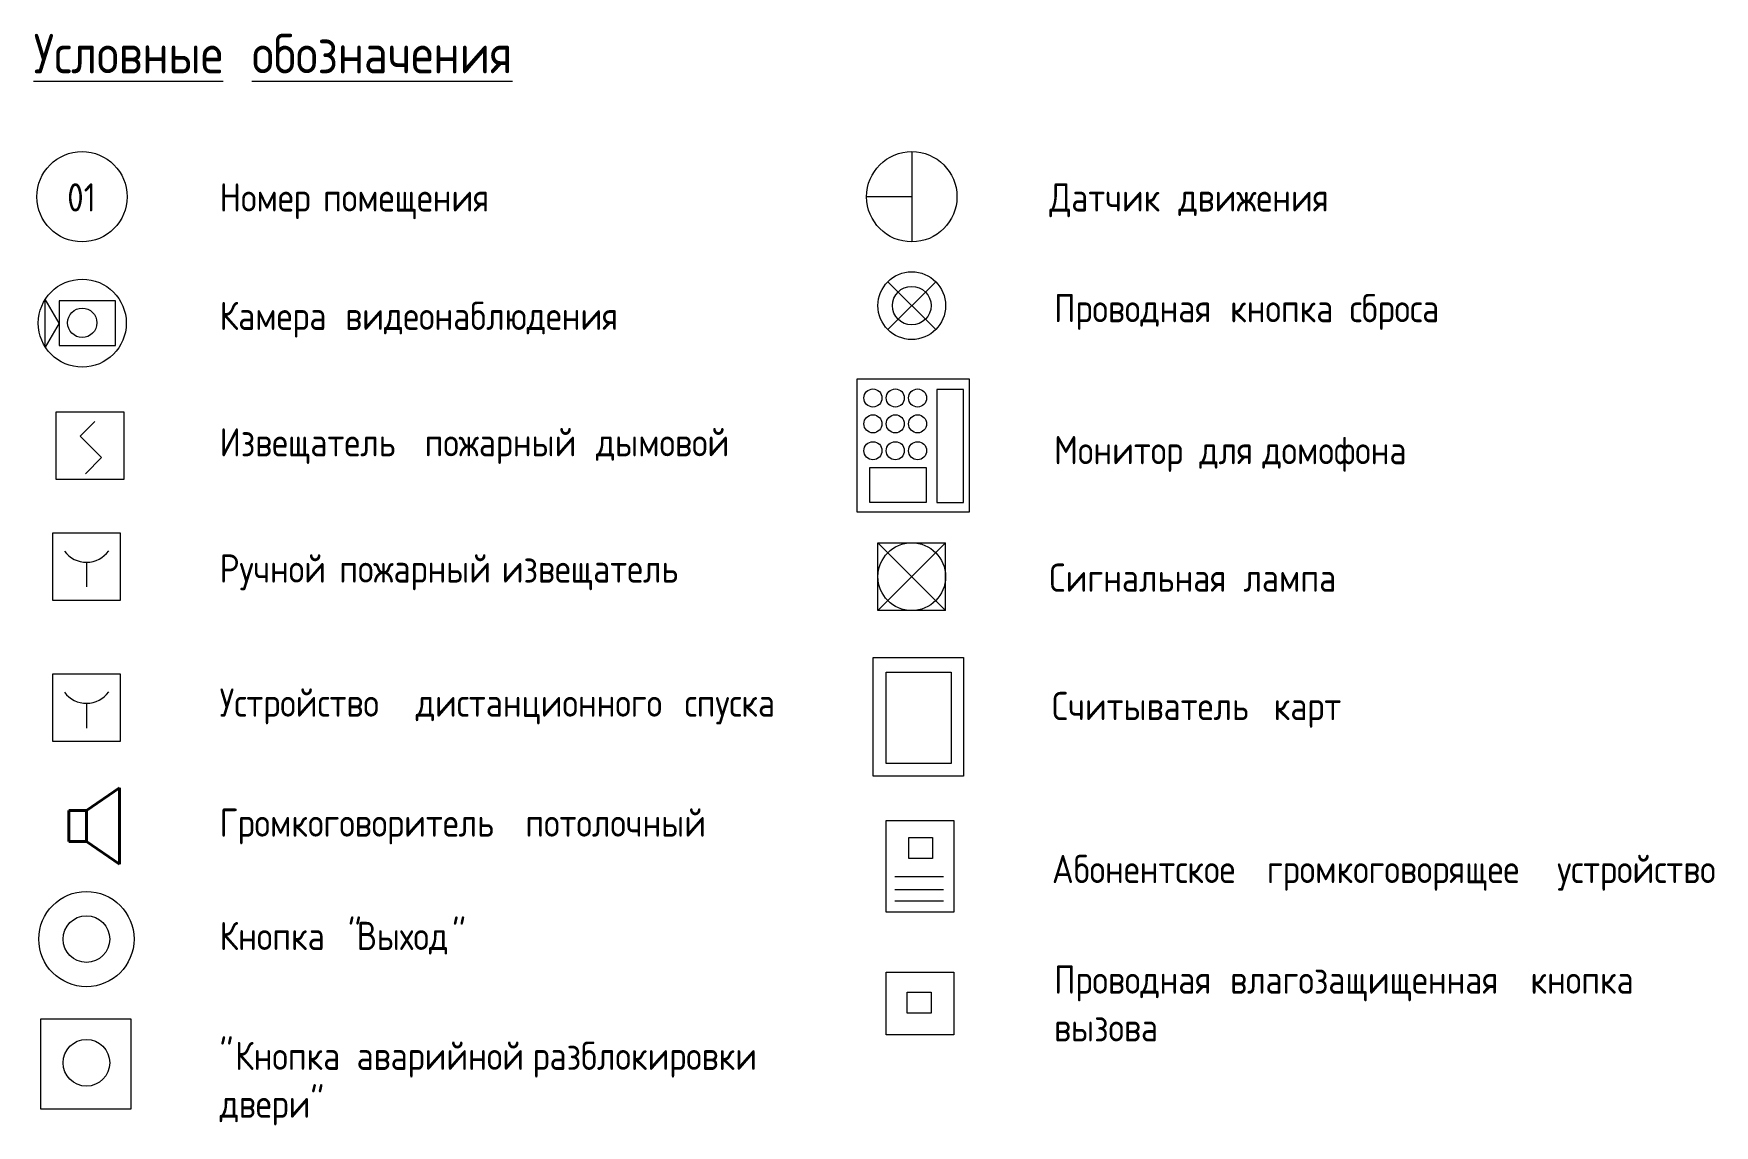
# Model space of a CAD drawing. Header units: millimetres. Extents: x 81610 to 276841, y -8553 to 29000.
# Drawn here: x 129026.5 to 129175.4, y 3093 to 3189.7 of the extents above; entities that cross this region are included whole.
import ezdxf

# ---------------------------------------------------------------- set-up
doc = ezdxf.new("R2010")
doc.units = ezdxf.units.MM
for name, color, linetype, lineweight in [('A-DETL', 7, 'Continuous', 9), ('A-DETL-4', 7, 'Continuous', 40), ('A-DETL-5', 7, 'Continuous', 20), ('G-ANNO-TEXT', 7, 'Continuous', 9)]:
    doc.layers.add(name, color=color, linetype=linetype, lineweight=lineweight)
doc.layers.add('A-DETL-6', color=7, linetype='Continuous', lineweight=9, true_color=0x008040)
doc.styles.add('GOST Common_2', font='GOST_Common.ttf', dxfattribs={"width": 0.9, "height": 3.5})
doc.styles.add('GOST Common_3', font='GOST_Common.ttf', dxfattribs={"width": 0.9, "height": 2.5})

msp = doc.modelspace()

# ---------------------------------------------------------------- linework, layer by layer
at = {"layer": 'A-DETL'}
for p, q in [((129104.29, 3179.27), (129104.29, 3171.27)), ((129104.29, 3175.27), (129100.29, 3175.27)), ((129028.49, 3156.21), (129034.49, 3156.21)), ((129028.49, 3150.21), (129028.49, 3156.21)), ((129034.49, 3156.21), (129034.49, 3150.21)), ((129031.92, 3155.36), (129030.61, 3154.05)), ((129030.61, 3154.05), (129032.51, 3152.16)), ((129032.51, 3152.16), (129031.07, 3150.72)), ((129034.49, 3150.21), (129028.49, 3150.21)), ((129028.18, 3139.5), (129028.18, 3145.5)), ((129028.18, 3145.5), (129034.15, 3145.5)), ((129034.15, 3145.5), (129034.15, 3139.5)), ((129031.17, 3142.89), (129031.17, 3140.7)), ((129034.15, 3139.5), (129028.18, 3139.5)), ((129102.01, 3120.01), (129108.01, 3120.01)), ((129102.01, 3111.89), (129102.01, 3120.01)), ((129108.01, 3120.01), (129108.01, 3111.89)), ((129104.02, 3118.5), (129106.12, 3118.5)), ((129104.02, 3116.65), (129104.02, 3118.5)), ((129106.12, 3118.5), (129106.12, 3116.65)), ((129106.12, 3116.65), (129104.02, 3116.65)), ((129102.8, 3115.04), (129107.11, 3115.04)), ((129102.8, 3113.9), (129107.11, 3113.9)), ((129102.8, 3112.89), (129107.11, 3112.89)), ((129108.01, 3111.89), (129102.01, 3111.89)), ((129102.01, 3106.56), (129108.01, 3106.56)), ((129102.01, 3101.01), (129102.01, 3106.56)), ((129108.01, 3106.56), (129108.01, 3101.01)), ((129103.89, 3104.79), (129106, 3104.79)), ((129103.89, 3102.93), (129103.89, 3104.79)), ((129106, 3104.79), (129106, 3102.93)), ((129106, 3102.93), (129103.89, 3102.93)), ((129108.01, 3101.01), (129102.01, 3101.01))]:
    msp.add_line(p, q, dxfattribs=at)
for centre in [(129030.77, 3175.27), (129104.29, 3175.27)]:
    msp.add_circle(centre, 4, dxfattribs=at)
msp.add_arc((129031.16, 3145.33), 2.44, 216.7613, 324.0228, dxfattribs=at)
at = {"layer": 'A-DETL-4'}
for p, q in [((129031.17, 3120.9), (129034.08, 3122.89)), ((129034.08, 3122.89), (129034.08, 3116.15)), ((129029.6, 3120.9), (129029.6, 3118.14)), ((129031.17, 3120.9), (129029.6, 3120.9)), ((129031.17, 3118.14), (129031.17, 3120.9)), ((129029.6, 3118.14), (129031.17, 3118.14)), ((129031.17, 3118.14), (129034.08, 3116.15))]:
    msp.add_line(p, q, dxfattribs=at)
at = {"layer": 'A-DETL-5'}
for p, q in [((129102.17, 3167.74), (129106.41, 3163.5)), ((129106.41, 3167.74), (129102.17, 3163.5)), ((129028.74, 3164.07), (129027.52, 3166.19)), ((129027.52, 3161.95), (129027.52, 3166.19)), ((129033.74, 3166.05), (129028.74, 3166.05)), ((129028.74, 3166.05), (129028.74, 3162.09)), ((129033.74, 3162.09), (129033.74, 3166.05)), ((129028.74, 3164.07), (129027.52, 3161.95)), ((129028.74, 3162.09), (129033.74, 3162.09)), ((129109.41, 3159.12), (129099.41, 3159.12)), ((129099.41, 3159.12), (129099.41, 3147.35)), ((129109.41, 3147.35), (129109.41, 3159.12)), ((129108.86, 3158.19), (129106.51, 3158.19)), ((129106.51, 3158.19), (129106.51, 3148.19)), ((129108.86, 3148.19), (129108.86, 3158.19)), ((129100.56, 3151.27), (129105.56, 3151.27)), ((129100.56, 3148.19), (129100.56, 3151.27)), ((129105.56, 3151.27), (129105.56, 3148.19)), ((129099.41, 3147.35), (129109.41, 3147.35)), ((129105.56, 3148.19), (129100.56, 3148.19)), ((129106.51, 3148.19), (129108.86, 3148.19)), ((129101.29, 3144.61), (129107.29, 3144.61)), ((129101.29, 3138.61), (129101.29, 3144.61)), ((129101.29, 3144.61), (129107.29, 3138.61)), ((129107.29, 3144.61), (129101.29, 3138.61)), ((129107.29, 3138.61), (129107.29, 3144.61)), ((129107.29, 3138.61), (129101.29, 3138.61)), ((129100.86, 3134.44), (129108.86, 3134.44)), ((129100.86, 3123.93), (129100.86, 3134.44)), ((129108.86, 3134.44), (129108.86, 3123.93)), ((129028.18, 3127), (129028.18, 3133)), ((129028.18, 3133), (129034.15, 3133)), ((129034.15, 3133), (129034.15, 3127)), ((129102.01, 3133.15), (129107.79, 3133.15)), ((129102.01, 3125.05), (129102.01, 3133.15)), ((129107.79, 3133.15), (129107.79, 3125.05)), ((129031.17, 3130.39), (129031.17, 3128.2)), ((129034.15, 3127), (129028.18, 3127)), ((129107.79, 3125.05), (129102.01, 3125.05)), ((129108.86, 3123.93), (129100.86, 3123.93)), ((129027.11, 3102.44), (129035.11, 3102.44)), ((129027.11, 3094.44), (129027.11, 3102.44)), ((129035.11, 3102.44), (129035.11, 3094.44)), ((129035.11, 3094.44), (129027.11, 3094.44))]:
    msp.add_line(p, q, dxfattribs=at)
for centre, radius in [((129030.79, 3164.07), 3.9), ((129104.29, 3165.62), 3), ((129104.29, 3165.62), 1.71), ((129030.79, 3164.1), 1.3), ((129100.85, 3157.44), 0.8), ((129102.83, 3157.44), 0.8), ((129104.8, 3157.44), 0.8), ((129100.85, 3155.15), 0.8), ((129102.83, 3155.15), 0.8), ((129104.8, 3155.15), 0.8), ((129100.85, 3152.77), 0.8), ((129102.83, 3152.77), 0.8), ((129104.8, 3152.77), 0.8), ((129104.29, 3141.61), 3), ((129031.16, 3098.54), 2.07)]:
    msp.add_circle(centre, radius, dxfattribs=at)
msp.add_arc((129031.16, 3132.83), 2.44, 216.7613, 324.0228, dxfattribs=at)
at = {"layer": 'A-DETL-6'}
for radius in [4.22, 2.07]:
    msp.add_circle((129031.16, 3109.5), radius, dxfattribs=at)

# ---------------------------------------------------------------- texts
at = {"layer": 'G-ANNO-TEXT', "attachment_point": 1}
for s, insert, char_height, width, style in [('\\LУсловные', (129026.48, 3189.7), 3.5, 22.1506, 'GOST Common_2'), ('\\L\\fGOST Common|b0|i0|c204|p34|;\\W.9;\\L ', (129044.76, 3189.7), 3.5, 1.2987, 'GOST Common_2'), ('\\Lобозначения', (129045.83, 3189.7), 3.5, 30.1595, 'GOST Common_2'), ('01', (129029.45, 3176.46), 2.5, 3.319, 'GOST Common_3'), ('Номер', (129042.96, 3176.46), 2.5, 10.1734, 'GOST Common_3'), ('\\fGOST Common|b0|i0|c204|p34|;\\W.9; ', (129051.35, 3176.46), 2.5, 0.938, 'GOST Common_3'), ('помещения', (129052.13, 3176.46), 2.5, 18.543, 'GOST Common_3'), ('Датчик', (129116.48, 3176.46), 2.5, 12.9152, 'GOST Common_3'), ('\\fGOST Common|b0|i0|c204|p34|;\\W.9; ', (129127.13, 3176.46), 2.5, 0.938, 'GOST Common_3'), ('движения', (129127.91, 3176.46), 2.5, 16.0899, 'GOST Common_3'), ('Проводная', (129116.9, 3166.65), 2.5, 17.9658, 'GOST Common_3'), ('\\fGOST Common|b0|i0|c204|p34|;\\W.9; ', (129131.72, 3166.65), 2.5, 0.938, 'GOST Common_3'), ('\\fGOST Common|b0|i0|c204|p34|;\\W.9; ', (129142.32, 3166.65), 2.5, 0.938, 'GOST Common_3'), ('сброса', (129143.09, 3166.65), 2.5, 11.3278, 'GOST Common_3'), ('Камера', (129042.96, 3165.97), 2.5, 12.5544, 'GOST Common_3'), ('\\fGOST Common|b0|i0|c204|p34|;\\W.9; ', (129053.32, 3165.97), 2.5, 0.938, 'GOST Common_3'), ('видеонаблюдения', (129054.09, 3165.97), 2.5, 29.8709, 'GOST Common_3'), ('кнопка', (129132.5, 3166.65), 2.5, 11.9051, 'GOST Common_3'), ('\\fGOST Common|b0|i0|c204|p34|;\\W.9; ', (129042.96, 3161.74), 2.5, 0.938, 'GOST Common_3'), ('Извещатель', (129042.96, 3154.77), 2.5, 21.0683, 'GOST Common_3'), ('\\fGOST Common|b0|i0|c204|p34|;\\W.9; ', (129060.34, 3154.77), 2.5, 0.938, 'GOST Common_3'), ('пожарный', (129061.12, 3154.77), 2.5, 16.5228, 'GOST Common_3'), ('дымовой', (129076.3, 3154.77), 2.5, 14.0696, 'GOST Common_3'), ('Монитор', (129116.9, 3154.07), 2.5, 14.6468, 'GOST Common_3'), ('\\fGOST Common|b0|i0|c204|p34|;\\W.9; ', (129128.98, 3154.07), 2.5, 0.938, 'GOST Common_3'), ('для', (129129.76, 3154.07), 2.5, 5.8443, 'GOST Common_3'), ('\\fGOST Common|b0|i0|c204|p34|;\\W.9; ', (129134.58, 3154.07), 2.5, 0.938, 'GOST Common_3'), ('домофона', (129135.35, 3154.07), 2.5, 16.5228, 'GOST Common_3'), ('Ручной', (129042.96, 3143.58), 2.5, 11.9051, 'GOST Common_3'), ('\\fGOST Common|b0|i0|c204|p34|;\\W.9; ', (129052.78, 3143.58), 2.5, 0.938, 'GOST Common_3'), ('пожарный', (129053.56, 3143.58), 2.5, 16.5228, 'GOST Common_3'), ('\\fGOST Common|b0|i0|c204|p34|;\\W.9; ', (129067.19, 3143.58), 2.5, 0.938, 'GOST Common_3'), ('извещатель', (129067.96, 3143.58), 2.5, 20.8519, 'GOST Common_3'), ('\\fGOST Common|b0|i0|c204|p34|;\\W.9; ', (129085.17, 3143.58), 2.5, 0.938, 'GOST Common_3'), ('Сигнальная', (129116.48, 3142.77), 2.5, 19.9139, 'GOST Common_3'), ('\\fGOST Common|b0|i0|c204|p34|;\\W.9; ', (129132.91, 3142.77), 2.5, 0.938, 'GOST Common_3'), ('лампа', (129133.68, 3142.77), 2.5, 10.3899, 'GOST Common_3'), ('Устройство', (129042.96, 3131.7), 2.5, 20.1304, 'GOST Common_3'), ('\\fGOST Common|b0|i0|c204|p34|;\\W.9; ', (129059.57, 3131.7), 2.5, 0.938, 'GOST Common_3'), ('дистанционного', (129060.34, 3131.7), 2.5, 27.9228, 'GOST Common_3'), ('\\fGOST Common|b0|i0|c204|p34|;\\W.9; ', (129083.38, 3131.7), 2.5, 0.938, 'GOST Common_3'), ('спуска', (129084.16, 3131.7), 2.5, 11.3278, 'GOST Common_3'), ('Считыватель', (129116.71, 3131.4), 2.5, 22.8721, 'GOST Common_3'), ('\\fGOST Common|b0|i0|c204|p34|;\\W.9; ', (129135.58, 3131.4), 2.5, 0.938, 'GOST Common_3'), ('карт', (129136.36, 3131.4), 2.5, 8.5139, 'GOST Common_3'), ('Громкоговоритель', (129042.96, 3121.07), 2.5, 31.8911, 'GOST Common_3'), ('\\fGOST Common|b0|i0|c204|p34|;\\W.9; ', (129069.27, 3121.07), 2.5, 0.938, 'GOST Common_3'), ('потолочный', (129070.05, 3121.07), 2.5, 20.2025, 'GOST Common_3'), ('Абонентское', (129116.71, 3116.96), 2.5, 22.1506, 'GOST Common_3'), ('\\fGOST Common|b0|i0|c204|p34|;\\W.9; ', (129134.99, 3116.96), 2.5, 0.938, 'GOST Common_3'), ('\\fGOST Common|b0|i0|c204|p34|;\\W.9; ', (129160.71, 3116.96), 2.5, 0.938, 'GOST Common_3'), ('устройство', (129161.48, 3116.96), 2.5, 19.9139, 'GOST Common_3'), ('громкоговорящее', (129135.76, 3116.96), 2.5, 30.2316, 'GOST Common_3'), ('Кнопка', (129042.96, 3111.03), 2.5, 12.1215, 'GOST Common_3'), (' "', (129052.96, 3111.03), 2.5, 2.5975, 'GOST Common_3'), ('Выход', (129055.1, 3111.03), 2.5, 10.2456, 'GOST Common_3'), ('\\fGOST Common|b0|i0|c204|p34|;\\W.9;"', (129063.56, 3111.03), 2.5, 1.6595, 'GOST Common_3'), ('Проводная', (129116.9, 3107.16), 2.5, 17.9658, 'GOST Common_3'), ('\\fGOST Common|b0|i0|c204|p34|;\\W.9; ', (129131.72, 3107.16), 2.5, 0.938, 'GOST Common_3'), ('влагозащищенная', (129132.5, 3107.16), 2.5, 31.3139, 'GOST Common_3'), ('\\fGOST Common|b0|i0|c204|p34|;\\W.9; ', (129158.33, 3107.16), 2.5, 0.938, 'GOST Common_3'), ('\\fGOST Common|b0|i0|c204|p34|;\\W.9; ', (129168.93, 3107.16), 2.5, 0.938, 'GOST Common_3'), ('кнопка', (129159.11, 3107.16), 2.5, 11.9051, 'GOST Common_3'), ('вызова', (129116.9, 3102.93), 2.5, 11.9772, 'GOST Common_3'), ('\\fGOST Common|b0|i0|c204|p34|;\\W.9;"', (129042.96, 3100.41), 2.5, 1.6595, 'GOST Common_3'), ('Кнопка', (129044.33, 3100.41), 2.5, 12.1215, 'GOST Common_3'), ('\\fGOST Common|b0|i0|c204|p34|;\\W.9; ', (129054.33, 3100.41), 2.5, 0.938, 'GOST Common_3'), ('аварийной', (129055.1, 3100.41), 2.5, 17.9658, 'GOST Common_3'), ('\\fGOST Common|b0|i0|c204|p34|;\\W.9; ', (129069.93, 3100.41), 2.5, 0.938, 'GOST Common_3'), ('разблокировки', (129070.7, 3100.41), 2.5, 25.3975, 'GOST Common_3'), ('\\fGOST Common|b0|i0|c204|p34|;\\W.9; ', (129091.66, 3100.41), 2.5, 0.938, 'GOST Common_3'), ('\\fGOST Common|b0|i0|c204|p34|;\\W.9;"', (129051, 3096.17), 2.5, 1.6595, 'GOST Common_3'), ('двери', (129042.96, 3096.17), 2.5, 9.7405, 'GOST Common_3')]:
    msp.add_mtext(s, dxfattribs=dict(at, insert=insert, char_height=char_height, width=width, style=style))

doc.saveas('drawing.dxf')
